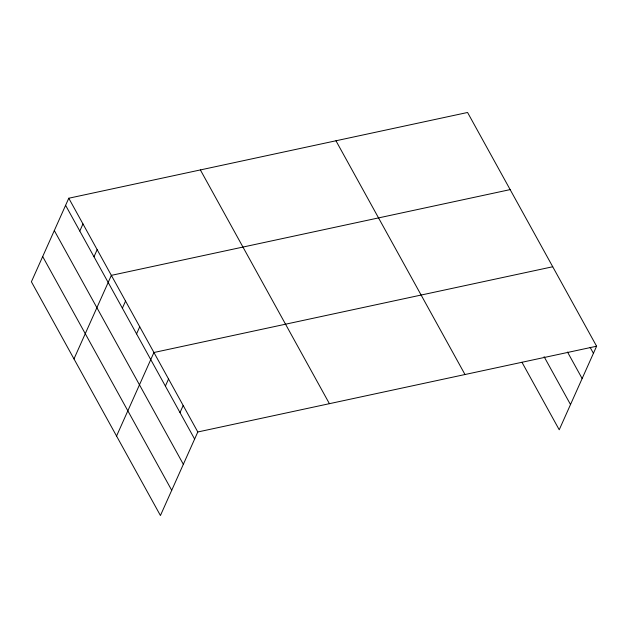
<?xml version="1.0" encoding="UTF-8"?>
<svg xmlns="http://www.w3.org/2000/svg" width="628" height="628" viewBox="0 0 628 628"><rect width="100%" height="100%" fill="white"/><g stroke="black" fill="none" stroke-linecap="round" stroke-linejoin="round"><path stroke-width="0.94" d="M68.774 198.228L31.4 281.776L160.43 515.525L197.804 431.978L68.774 198.228L467.57 112.475L596.6 346.224L559.226 429.772L521.962 362.262M79.795 231.033L82.967 223.937M93.988 256.75L97.159 249.654M73.978 358.91L111.352 275.362L510.148 189.609M122.374 308.175L125.545 301.079M136.566 333.884L139.738 326.788M116.557 436.052L153.931 352.504L552.726 266.751M165.384 386.094L168.555 378.99M180.001 412.58L183.18 405.484M197.804 431.978L596.6 346.224M590.124 347.339L593.429 353.321M567.516 352.057L582.14 378.551M544.099 356.688L570.514 404.542M335.964 140.774L464.995 374.524M200.379 169.929L329.41 403.678M65.595 205.325L194.625 439.074M54.314 230.554L183.345 464.304M42.688 256.546L171.711 490.295"/></g></svg>
